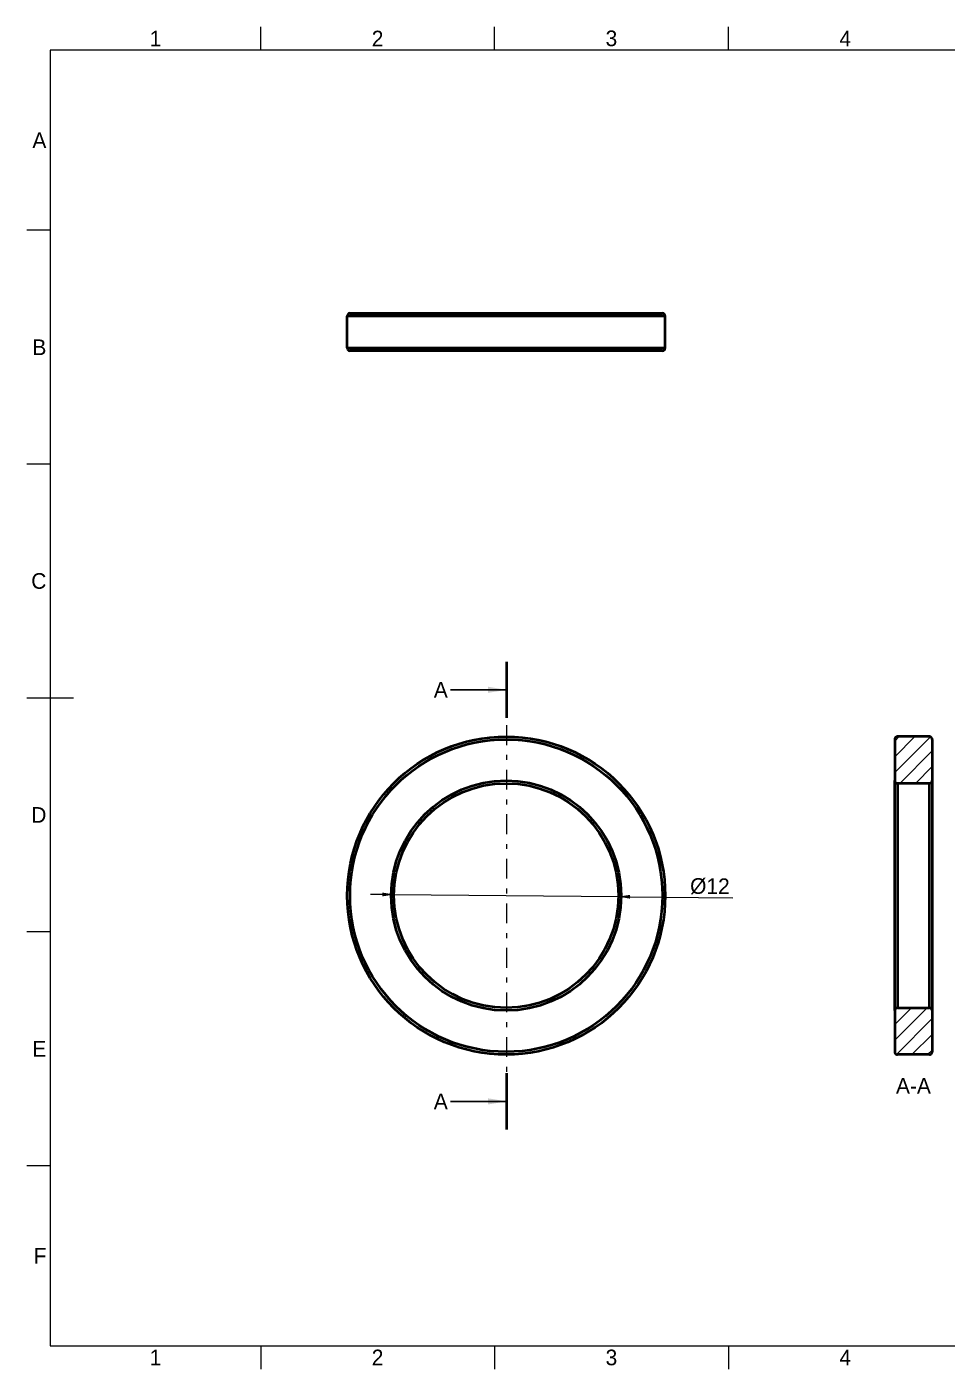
# Model space of a CAD drawing. Header units: millimetres. Extents: x 15 to 415, y 5 to 292.
# Drawn here: x 15 to 211.8, y 5 to 292 of the extents above; entities that cross this region are included whole.
import ezdxf

# ---------------------------------------------------------------- set-up
doc = ezdxf.new("R2010")
doc.units = ezdxf.units.MM
doc.linetypes.add('SectionLineISO', pattern=[13.758333, 4.233333, -2.116667, 1.058333, -2.116667, 4.233333])
for name, color, linetype in [('Annotations', 7, 'Continuous'), ('Border', 7, 'Continuous'), ('Geometries', 7, 'Continuous')]:
    doc.layers.add(name, color=color, linetype=linetype)
doc.styles.add('Shapr0', font='txt', dxfattribs={"height": 3.3495})
doc.styles.add('Shapr4', font='txt', dxfattribs={"height": 3.3495})
doc.styles.add('Shapr6', font='txt', dxfattribs={"height": 0.837375})
doc.dimstyles.new('ISO-25', dxfattribs={"dimtxt": 2.5, "dimasz": 2.5, "dimexe": 1.25, "dimexo": 0.625, "dimtad": 1, "dimtxsty": 'Standard', "dimcen": 2.5, "dimadec": 0, "dimazin": 0, "dimtfac": 1, "dimtmove": 0, "dimatfit": 3, "dimfxl": 1, "dimarcsym": 0})

# ---------------------------------------------------------------- blocks, each defined once
blk = doc.blocks.new('*D4')
at = {"layer": 'Annotations', "color": 0, "linetype": 'Continuous', "lineweight": 15}
for p, q in [((91, 106.5), (88.5, 106.52)), ((93.5, 106.47), (141.5, 106.03)), ((144, 106), (165.97, 105.8))]:
    blk.add_line(p, q, dxfattribs=at)
at = {"layer": 'Annotations', "color": 0}
for points in [[(91, 106.08), (91.01, 106.91), (93.5, 106.47)], [(144, 106.42), (143.99, 105.59), (141.5, 106.03)]]:
    blk.add_solid(points, dxfattribs=at)
at = {"layer": 'Defpoints', "color": 0}
for p in [(93.5, 106.47), (141.5, 106.03)]:
    blk.add_point(p, dxfattribs=at)
at = {"layer": 'Annotations', "color": 0, "lineweight": 15, "insert": (161.06, 108.22), "char_height": 3.349, "attachment_point": 5, "rotation": 359.4663, "style": 'Shapr4'}
blk.add_mtext('\\A1;%%c12', dxfattribs=at)
blk = doc.blocks.new('*U5')
at = {"layer": 'Annotations', "linetype": 'Continuous', "lineweight": 40}
for p, q in [((117.62, 144.25), (117.62, 156.25)), ((117.62, 56.25), (117.62, 68.25))]:
    blk.add_line(p, q, dxfattribs=at)
at = {"layer": 'Annotations', "linetype": 'SectionLineISO', "lineweight": 15, "flags": 128}
blk.add_lwpolyline([(117.62, 62.25), (117.62, 150.25)], dxfattribs=at)
at = {"layer": 'Annotations', "linetype": 'Continuous', "lineweight": -3, "char_height": 3.35, "width": 4000, "attachment_point": 4, "style": 'Shapr4'}
for insert in [(102.02, 150.25), (102.02, 62.25)]:
    blk.add_mtext('A', dxfattribs=dict(at, insert=insert))
at = {"layer": 'Annotations', "linetype": 'Continuous', "lineweight": 15}
for points in [[(117.62, 150.25), (105.62, 150.25)], [(117.62, 62.25), (105.62, 62.25)]]:
    blk.add_leader(points, dimstyle='ISO-25', override={"dimasz": 4}, dxfattribs=at)

msp = doc.modelspace()

# ---------------------------------------------------------------- hatches: boundary and pattern name
at = {"layer": 'Geometries', "linetype": 'Continuous', "lineweight": 15}
h = msp.add_hatch(dxfattribs=at)
h.set_pattern_fill('ANSI31', color=256, scale=0.75, style=0)
h.set_pattern_definition([(45, (204.5777, 106.25), (-1.6838, 1.6838), [])])
h.paths.add_polyline_path([(208.578, 130.85), (208.578, 130.842), (208.577, 130.822), (208.576, 130.803), (208.575, 130.797), (208.573, 130.778), (208.571, 130.758), (208.567, 130.739), (208.563, 130.72), (208.559, 130.701), (208.554, 130.682), (208.548, 130.663), (208.541, 130.644), (208.534, 130.626), (208.527, 130.607), (208.524, 130.603), (208.516, 130.585), (208.507, 130.567), (208.498, 130.55), (208.487, 130.533), (208.477, 130.517), (208.466, 130.5), (208.454, 130.485), (208.442, 130.469), (208.429, 130.454), (208.415, 130.439), (208.412, 130.436), (208.398, 130.421), (208.384, 130.408), (208.369, 130.395), (208.354, 130.382), (208.338, 130.37), (208.322, 130.359), (208.306, 130.348), (208.289, 130.337), (208.272, 130.327), (208.255, 130.318), (208.248, 130.314), (208.23, 130.305), (208.212, 130.297), (208.194, 130.29), (208.175, 130.283), (208.156, 130.277), (208.137, 130.271), (208.133, 130.27), (208.114, 130.265), (208.095, 130.261), (208.076, 130.258), (208.056, 130.255), (208.037, 130.253), (208.017, 130.251), (207.997, 130.25), (207.978, 130.25), (201.178, 130.25), (201.171, 130.25), (201.152, 130.25), (201.132, 130.251), (201.112, 130.253), (201.092, 130.256), (201.087, 130.257), (201.068, 130.26), (201.049, 130.264), (201.03, 130.268), (201.011, 130.273), (200.992, 130.279), (200.973, 130.286), (200.955, 130.293), (200.937, 130.3), (200.918, 130.309), (200.901, 130.318), (200.894, 130.321), (200.876, 130.331), (200.86, 130.341), (200.843, 130.352), (200.827, 130.363), (200.811, 130.375), (200.796, 130.387), (200.792, 130.39), (200.777, 130.403), (200.762, 130.417), (200.748, 130.431), (200.735, 130.445), (200.722, 130.46), (200.709, 130.475), (200.697, 130.49), (200.686, 130.506), (200.675, 130.523), (200.664, 130.54), (200.661, 130.544), (200.652, 130.561), (200.642, 130.579), (200.634, 130.596), (200.626, 130.614), (200.618, 130.632), (200.612, 130.651), (200.605, 130.67), (200.6, 130.689), (200.595, 130.708), (200.59, 130.727), (200.589, 130.732), (200.586, 130.752), (200.583, 130.771), (200.581, 130.791), (200.579, 130.81), (200.578, 130.83), (200.578, 130.85), (200.578, 139.65), (200.578, 139.656), (200.578, 139.675), (200.578, 139.681), (200.58, 139.7), (200.582, 139.72), (200.584, 139.739), (200.588, 139.759), (200.592, 139.778), (200.596, 139.797), (200.601, 139.816), (200.607, 139.835), (200.613, 139.854), (200.621, 139.872), (200.622, 139.877), (200.63, 139.895), (200.639, 139.913), (200.647, 139.931), (200.657, 139.948), (200.667, 139.965), (200.678, 139.981), (200.689, 139.998), (200.7, 140.013), (200.713, 140.029), (200.726, 140.044), (200.729, 140.048), (200.742, 140.063), (200.756, 140.077), (200.77, 140.09), (200.785, 140.103), (200.8, 140.116), (200.816, 140.128), (200.831, 140.14), (200.848, 140.151), (200.865, 140.162), (200.882, 140.172), (200.886, 140.174), (200.904, 140.183), (200.921, 140.192), (200.939, 140.2), (200.957, 140.208), (200.976, 140.215), (200.994, 140.221), (201.013, 140.227), (201.032, 140.232), (201.052, 140.236), (201.071, 140.24), (201.08, 140.242), (201.099, 140.245), (201.119, 140.247), (201.138, 140.249), (201.158, 140.249), (201.178, 140.25), (207.978, 140.25), (207.989, 140.25), (208.009, 140.249), (208.014, 140.249), (208.033, 140.247), (208.053, 140.245), (208.072, 140.242), (208.092, 140.239), (208.111, 140.235), (208.13, 140.23), (208.149, 140.225), (208.168, 140.219), (208.187, 140.212), (208.205, 140.205), (208.21, 140.203), (208.228, 140.195), (208.246, 140.187), (208.263, 140.178), (208.28, 140.168), (208.297, 140.158), (208.314, 140.147), (208.33, 140.136), (208.346, 140.124), (208.361, 140.111), (208.376, 140.098), (208.38, 140.095), (208.394, 140.081), (208.408, 140.068), (208.422, 140.053), (208.435, 140.038), (208.447, 140.023), (208.459, 140.008), (208.471, 139.992), (208.482, 139.975), (208.492, 139.958), (208.502, 139.941), (208.505, 139.937), (208.514, 139.919), (208.522, 139.901), (208.53, 139.883), (208.538, 139.865), (208.544, 139.847), (208.551, 139.828), (208.556, 139.809), (208.561, 139.79), (208.565, 139.771), (208.569, 139.751), (208.57, 139.748), (208.573, 139.728), (208.575, 139.709), (208.576, 139.689), (208.577, 139.669), (208.578, 139.65)], flags=0)
h.paths.add_polyline_path([(207.978, 82.25), (207.996, 82.25), (208.016, 82.249), (208.035, 82.247), (208.055, 82.245), (208.074, 82.242), (208.094, 82.239), (208.113, 82.235), (208.132, 82.23), (208.151, 82.225), (208.17, 82.218), (208.175, 82.217), (208.194, 82.21), (208.212, 82.203), (208.23, 82.195), (208.248, 82.186), (208.265, 82.177), (208.282, 82.167), (208.299, 82.157), (208.315, 82.146), (208.332, 82.135), (208.348, 82.123), (208.352, 82.12), (208.367, 82.107), (208.382, 82.094), (208.396, 82.081), (208.41, 82.067), (208.423, 82.052), (208.436, 82.037), (208.449, 82.022), (208.461, 82.006), (208.472, 81.99), (208.483, 81.974), (208.487, 81.967), (208.498, 81.95), (208.507, 81.933), (208.516, 81.915), (208.524, 81.897), (208.532, 81.879), (208.54, 81.861), (208.541, 81.856), (208.548, 81.837), (208.554, 81.819), (208.559, 81.8), (208.563, 81.781), (208.567, 81.761), (208.571, 81.742), (208.573, 81.722), (208.575, 81.703), (208.577, 81.683), (208.578, 81.663), (208.578, 81.65), (208.578, 72.85), (208.577, 72.83), (208.576, 72.811), (208.575, 72.791), (208.572, 72.771), (208.57, 72.752), (208.569, 72.747), (208.565, 72.727), (208.561, 72.708), (208.556, 72.689), (208.55, 72.67), (208.544, 72.652), (208.537, 72.633), (208.53, 72.615), (208.522, 72.597), (208.513, 72.579), (208.504, 72.561), (208.501, 72.557), (208.491, 72.54), (208.481, 72.523), (208.47, 72.507), (208.458, 72.491), (208.446, 72.475), (208.434, 72.46), (208.421, 72.445), (208.407, 72.431), (208.393, 72.417), (208.378, 72.403), (208.372, 72.398), (208.357, 72.385), (208.342, 72.373), (208.326, 72.362), (208.31, 72.35), (208.293, 72.34), (208.276, 72.33), (208.272, 72.327), (208.254, 72.318), (208.237, 72.309), (208.219, 72.301), (208.201, 72.293), (208.182, 72.286), (208.164, 72.28), (208.145, 72.274), (208.126, 72.269), (208.106, 72.264), (208.087, 72.26), (208.076, 72.258), (208.056, 72.255), (208.037, 72.253), (208.017, 72.251), (207.997, 72.251), (207.978, 72.25), (201.178, 72.25), (201.164, 72.25), (201.144, 72.251), (201.139, 72.251), (201.119, 72.253), (201.1, 72.255), (201.08, 72.258), (201.061, 72.262), (201.042, 72.266), (201.023, 72.271), (201.004, 72.276), (200.985, 72.282), (200.966, 72.289), (200.948, 72.296), (200.943, 72.298), (200.925, 72.306), (200.907, 72.315), (200.89, 72.324), (200.873, 72.333), (200.856, 72.344), (200.84, 72.355), (200.823, 72.366), (200.808, 72.378), (200.792, 72.39), (200.777, 72.403), (200.771, 72.409), (200.757, 72.422), (200.743, 72.436), (200.73, 72.451), (200.717, 72.466), (200.705, 72.481), (200.693, 72.497), (200.69, 72.501), (200.678, 72.517), (200.668, 72.534), (200.658, 72.551), (200.648, 72.568), (200.639, 72.586), (200.631, 72.603), (200.623, 72.621), (200.616, 72.64), (200.609, 72.659), (200.603, 72.678), (200.598, 72.694), (200.593, 72.714), (200.589, 72.733), (200.586, 72.752), (200.583, 72.771), (200.581, 72.791), (200.579, 72.811), (200.578, 72.83), (200.578, 72.85), (200.578, 81.65), (200.578, 81.671), (200.579, 81.69), (200.581, 81.71), (200.583, 81.73), (200.586, 81.749), (200.589, 81.769), (200.594, 81.788), (200.595, 81.793), (200.6, 81.812), (200.606, 81.831), (200.612, 81.85), (200.619, 81.868), (200.626, 81.886), (200.634, 81.904), (200.643, 81.922), (200.652, 81.939), (200.662, 81.957), (200.672, 81.974), (200.677, 81.98), (200.688, 81.997), (200.699, 82.012), (200.711, 82.028), (200.724, 82.043), (200.737, 82.058), (200.751, 82.072), (200.755, 82.076), (200.769, 82.089), (200.783, 82.103), (200.798, 82.115), (200.814, 82.127), (200.83, 82.139), (200.846, 82.15), (200.862, 82.161), (200.879, 82.171), (200.897, 82.181), (200.915, 82.19), (200.919, 82.192), (200.937, 82.2), (200.955, 82.208), (200.974, 82.215), (200.992, 82.221), (201.011, 82.227), (201.03, 82.232), (201.049, 82.236), (201.069, 82.24), (201.088, 82.244), (201.108, 82.246), (201.119, 82.247), (201.138, 82.249), (201.158, 82.25), (201.178, 82.25)], flags=0)

# ---------------------------------------------------------------- linework, layer by layer
at = {"layer": 'Border', "linetype": 'Continuous', "lineweight": 15}
for p, q in [((65, 287), (65, 292)), ((115, 287), (115, 292)), ((165, 287), (165, 292)), ((410, 287), (20, 287)), ((20, 287), (20, 10)), ((20, 248.5), (15, 248.5)), ((20, 198.5), (15, 198.5)), ((25, 148.5), (15, 148.5)), ((20, 98.5), (15, 98.5)), ((20, 48.5), (15, 48.5)), ((20, 10), (410, 10)), ((65, 10), (65, 5)), ((115, 10), (115, 5)), ((165, 10), (165, 5))]:
    msp.add_line(p, q, dxfattribs=at)
at = {"layer": 'Geometries', "linetype": 'Continuous', "lineweight": 40}
for p, q in [((151.5, 230.15), (83.5, 230.15)), ((83.5, 223.35), (83.5, 230.15)), ((84.1, 230.75), (150.9, 230.75)), ((151.5, 223.35), (151.5, 230.15)), ((83.5, 223.35), (151.5, 223.35)), ((150.9, 222.75), (84.1, 222.75)), ((200.578, 139.65), (200.578, 130.85)), ((207.978, 140.25), (201.178, 140.25)), ((208.578, 139.65), (208.578, 130.85)), ((200.578, 81.65), (200.578, 130.85)), ((207.978, 130.25), (201.178, 130.25)), ((201.178, 130.25), (201.178, 82.25)), ((207.978, 82.25), (207.978, 130.25)), ((208.578, 130.85), (208.578, 81.65)), ((200.578, 81.65), (200.578, 72.85)), ((201.178, 82.25), (207.978, 82.25)), ((208.578, 81.65), (208.578, 72.85)), ((207.978, 72.25), (201.178, 72.25))]:
    msp.add_line(p, q, dxfattribs=at)
at = {"layer": 'Geometries', "linetype": 'Continuous', "lineweight": 40, "flags": 128}
for points in [[(201.178, 140.25), (201.142, 140.249), (201.106, 140.246), (201.071, 140.24), (201.032, 140.232), (200.993, 140.221), (200.955, 140.207), (200.917, 140.19), (200.882, 140.172), (200.847, 140.151), (200.814, 140.127), (200.783, 140.101), (200.753, 140.074), (200.726, 140.044), (200.7, 140.013), (200.677, 139.98), (200.656, 139.945), (200.637, 139.909), (200.621, 139.872), (200.607, 139.834), (200.596, 139.795), (200.587, 139.756), (200.581, 139.716), (200.578, 139.675), (200.578, 139.65)], [(208.578, 139.65), (208.577, 139.684), (208.574, 139.718), (208.569, 139.751), (208.561, 139.791), (208.55, 139.83), (208.537, 139.868), (208.521, 139.905), (208.502, 139.941), (208.481, 139.976), (208.458, 140.009), (208.433, 140.041), (208.405, 140.07), (208.376, 140.098), (208.345, 140.124), (208.312, 140.148), (208.278, 140.169), (208.242, 140.188), (208.205, 140.205), (208.167, 140.219), (208.129, 140.23), (208.089, 140.239), (208.049, 140.246), (208.009, 140.249), (207.978, 140.25)], [(200.578, 130.85), (200.579, 130.809), (200.583, 130.768), (200.59, 130.727), (200.6, 130.688), (200.612, 130.649), (200.627, 130.612), (200.644, 130.575), (200.664, 130.54), (200.686, 130.506), (200.71, 130.474), (200.737, 130.443), (200.765, 130.414), (200.796, 130.387), (200.829, 130.362), (200.864, 130.338), (200.901, 130.318), (200.937, 130.3), (200.975, 130.285), (201.013, 130.273), (201.053, 130.263), (201.092, 130.256), (201.135, 130.251), (201.178, 130.25)], [(207.978, 130.25), (208.018, 130.251), (208.058, 130.255), (208.098, 130.262), (208.137, 130.271), (208.178, 130.284), (208.217, 130.299), (208.255, 130.318), (208.29, 130.337), (208.324, 130.36), (208.356, 130.384), (208.387, 130.411), (208.415, 130.439), (208.442, 130.47), (208.466, 130.502), (208.489, 130.536), (208.509, 130.571), (208.527, 130.607), (208.542, 130.645), (208.554, 130.683), (208.564, 130.723), (208.571, 130.762), (208.576, 130.803), (208.577, 130.826), (208.578, 130.85)], [(201.178, 82.25), (201.143, 82.249), (201.108, 82.246), (201.068, 82.24), (201.029, 82.231), (200.99, 82.22), (200.952, 82.206), (200.915, 82.19), (200.879, 82.171), (200.845, 82.149), (200.812, 82.126), (200.78, 82.1), (200.751, 82.072), (200.722, 82.041), (200.696, 82.008), (200.672, 81.974), (200.652, 81.939), (200.633, 81.903), (200.618, 81.865), (200.604, 81.827), (200.594, 81.788), (200.587, 81.754), (200.582, 81.72), (200.579, 81.685), (200.578, 81.65)], [(208.578, 81.65), (208.578, 81.663), (208.575, 81.703), (208.57, 81.744), (208.563, 81.783), (208.552, 81.823), (208.54, 81.861), (208.523, 81.9), (208.505, 81.937), (208.483, 81.974), (208.46, 82.007), (208.435, 82.039), (208.408, 82.069), (208.379, 82.097), (208.348, 82.123), (208.315, 82.146), (208.281, 82.168), (208.245, 82.187), (208.208, 82.204), (208.17, 82.218), (208.133, 82.23), (208.095, 82.239), (208.056, 82.245), (208.017, 82.249), (207.978, 82.25)], [(200.578, 72.85), (200.579, 72.815), (200.582, 72.78), (200.587, 72.746), (200.594, 72.711), (200.603, 72.678), (200.616, 72.639), (200.632, 72.602), (200.65, 72.566), (200.67, 72.531), (200.693, 72.497), (200.719, 72.464), (200.747, 72.433), (200.777, 72.403), (200.808, 72.378), (200.841, 72.354), (200.875, 72.332), (200.911, 72.313), (200.948, 72.296), (200.985, 72.282), (201.024, 72.27), (201.064, 72.261), (201.104, 72.255), (201.144, 72.251), (201.178, 72.25)], [(207.978, 72.25), (208.014, 72.251), (208.051, 72.255), (208.087, 72.26), (208.126, 72.269), (208.165, 72.28), (208.203, 72.294), (208.24, 72.311), (208.276, 72.33), (208.312, 72.352), (208.346, 72.377), (208.378, 72.403), (208.407, 72.431), (208.435, 72.461), (208.46, 72.493), (208.483, 72.527), (208.504, 72.561), (208.522, 72.597), (208.538, 72.635), (208.551, 72.673), (208.562, 72.712), (208.57, 72.752), (208.574, 72.784), (208.577, 72.817), (208.578, 72.85)]]:
    msp.add_lwpolyline(points, dxfattribs=at)
at = {"layer": 'Geometries', "linetype": 'Continuous', "lineweight": 40}
for radius in [34, 33.4, 24.6, 24]:
    msp.add_circle((117.5, 106.25), radius, dxfattribs=at)
for centre, start, end in [((84.1, 230.15), 90, 180), ((150.9, 230.15), 0, 90), ((84.1, 223.35), 180, 270), ((150.9, 223.35), 270, 0)]:
    msp.add_arc(centre, 0.6, start, end, dxfattribs=at)

# ---------------------------------------------------------------- block references
msp.add_blockref('*U5', (0, 0))

# ---------------------------------------------------------------- texts
at = {"layer": 'Annotations', "linetype": 'Continuous', "lineweight": 40, "insert": (204.578, 67.25), "char_height": 3.3495, "width": 1000, "attachment_point": 2, "style": 'Shapr6'}
msp.add_mtext('A-A', dxfattribs=at)
at = {"layer": 'Border', "linetype": 'Continuous', "lineweight": 15, "char_height": 3.349, "width": 3.3495, "style": 'Shapr0'}
for s, insert, attachment_point in [('1', (42.5, 287.825), 8), ('2', (90, 287.825), 8), ('3', (140, 287.825), 8), ('4', (190, 287.825), 8), ('A', (19.175, 267.75), 6), ('B', (19.175, 223.5), 6), ('C', (19.175, 173.5), 6), ('D', (19.175, 123.5), 6), ('E', (19.175, 73.5), 6), ('F', (19.175, 29.25), 6), ('1', (42.5, 9.175), 2), ('2', (90, 9.175), 2), ('3', (140, 9.175), 2), ('4', (190, 9.175), 2)]:
    msp.add_mtext(s, dxfattribs=dict(at, insert=insert, attachment_point=attachment_point))

# ---------------------------------------------------------------- dimensions: what is measured, and where the dimension line sits
at = {"layer": 'Annotations', "linetype": 'Continuous', "lineweight": 15}
dim = msp.add_diameter_dim_2p(p1=(93.501, 106.474), p2=(141.499, 106.026), dimstyle='ISO-25', override={"dimscale": 1, "dimgap": 0.7, "dimdec": 2, "dimlfac": 0.25, "dimrnd": 0.01, "dimzin": 8, "dimdsep": 44, "dimtxsty": 'Shapr4', "dimcen": 2.5, "dimadec": 2, "dimtol": 0, "dimlim": 0, "dimtp": 0, "dimtm": 0, "dimtfac": 0.6, "dimtdec": 8, "dimtofl": 1, "dimfrac": 2, "dimtolj": 1, "dimlwd": 15, "dimlwe": 15}, dxfattribs=at)
dim.commit()
dim.dimension.update_dxf_attribs({"geometry": '*D4', "text_midpoint": (161.039, 105.844), "dimtype": 163})

doc.saveas('drawing.dxf')
